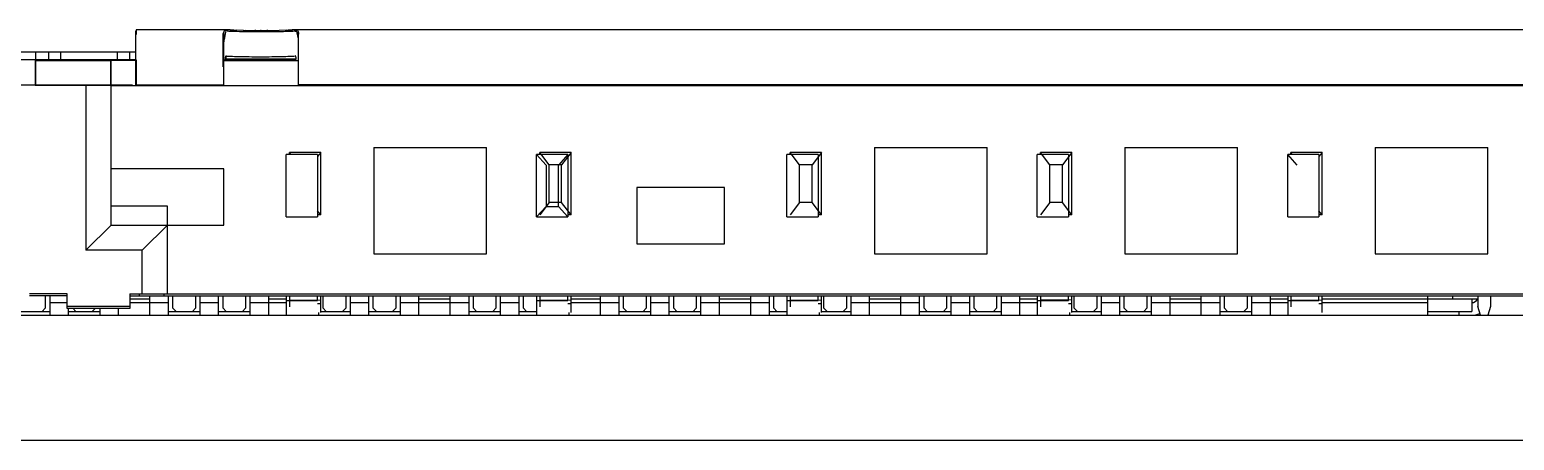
# Model space of a CAD drawing. Header units: millimetres. Extents: x 0 to 594, y 0 to 420.
# Drawn here: x 150.44 to 162.3, y 88.69 to 91.97 of the extents above; entities that cross this region are included whole.
import ezdxf

# ---------------------------------------------------------------- set-up
doc = ezdxf.new("R2010")
doc.units = ezdxf.units.MM
doc.header["$LTSCALE"] = 32.67
doc.layers.get('0').update_dxf_attribs({"linetype": 'CONTINUOUS'})

msp = doc.modelspace()

# ---------------------------------------------------------------- linework, layer by layer
at = {"color": 7, "linetype": 'CONTINUOUS'}
for p, q in [((151.286, 91.961), (151.286, 91.527)), ((151.291, 91.961), (151.286, 91.961)), ((151.291, 91.973), (151.291, 91.934)), ((152.016, 91.973), (151.291, 91.973)), ((151.986, 91.677), (151.986, 91.927)), ((151.991, 91.533), (151.991, 91.938)), ((152.012, 91.963), (152.014, 91.967)), ((152.043, 91.971), (152.02, 91.973)), ((152.021, 91.973), (152.022, 91.973)), ((152.022, 91.973), (152.022, 91.961)), ((152.044, 91.971), (152.022, 91.973)), ((152.072, 91.97), (152.069, 91.97)), ((152.148, 91.968), (152.092, 91.969)), ((152.148, 91.968), (152.092, 91.969)), ((152.244, 91.967), (152.24, 91.967)), ((152.247, 91.966), (152.24, 91.966)), ((152.248, 91.966), (152.244, 91.967)), ((152.291, 91.966), (152.286, 91.966)), ((152.291, 91.955), (152.286, 91.955)), ((152.339, 91.967), (152.335, 91.966)), ((152.343, 91.966), (152.335, 91.966)), ((152.342, 91.967), (152.339, 91.967)), ((152.491, 91.969), (152.435, 91.968)), ((152.491, 91.969), (152.435, 91.968)), ((152.511, 91.97), (152.507, 91.97)), ((152.514, 91.97), (152.511, 91.97)), ((152.561, 91.973), (152.539, 91.972)), ((152.562, 91.973), (152.54, 91.972)), ((152.561, 91.961), (152.561, 91.973)), ((152.561, 91.973), (152.562, 91.973)), ((152.563, 91.961), (152.566, 91.961)), ((170.716, 91.973), (152.566, 91.973)), ((152.569, 91.967), (152.571, 91.963)), ((152.586, 91.927), (152.586, 91.527)), ((149.791, 91.797), (151.286, 91.797)), ((150.491, 91.533), (150.491, 91.797)), ((150.591, 91.797), (150.591, 91.733)), ((150.691, 91.733), (150.691, 91.797)), ((151.141, 91.797), (151.141, 91.733)), ((151.241, 91.733), (151.241, 91.797)), ((151.284, 91.733), (149.791, 91.733)), ((150.486, 91.727), (150.486, 91.527)), ((150.486, 91.727), (151.086, 91.727)), ((151.086, 91.727), (151.086, 91.527)), ((151.091, 90.413), (151.091, 91.733)), ((151.286, 91.727), (151.091, 91.727)), ((151.291, 91.733), (151.291, 91.533)), ((151.986, 91.733), (151.991, 91.733)), ((151.991, 91.733), (152.003, 91.733)), ((151.991, 91.727), (152.584, 91.727)), ((152.005, 91.755), (152.004, 91.752)), ((152.004, 91.736), (152.005, 91.733)), ((152.011, 91.764), (152.009, 91.763)), ((152.563, 91.733), (152.009, 91.733)), ((152.009, 91.733), (152.016, 91.733)), ((152.566, 91.737), (152.012, 91.737)), ((152.566, 91.764), (152.562, 91.764)), ((152.567, 91.733), (152.568, 91.736)), ((150.291, 91.533), (150.488, 91.533)), ((151.086, 91.527), (150.486, 91.527)), ((150.491, 91.533), (151.262, 91.533)), ((150.891, 91.527), (150.891, 90.213)), ((151.091, 91.527), (172.145, 91.527)), ((151.291, 91.533), (151.991, 91.533)), ((151.986, 91.527), (151.986, 91.533)), ((170.691, 91.533), (152.591, 91.533)), ((152.491, 90.477), (152.491, 90.977)), ((152.741, 90.977), (152.491, 90.977)), ((152.516, 90.976), (152.516, 90.993)), ((152.528, 90.977), (152.516, 90.993)), ((152.766, 90.993), (152.516, 90.993)), ((152.766, 90.993), (152.741, 90.96)), ((152.741, 90.977), (152.741, 90.477)), ((152.766, 90.493), (152.766, 90.993)), ((153.191, 91.033), (153.191, 90.183)), ((153.191, 91.033), (154.091, 91.033)), ((154.091, 90.183), (154.091, 91.033)), ((154.491, 90.477), (154.491, 90.977)), ((154.741, 90.977), (154.491, 90.977)), ((154.566, 90.892), (154.491, 90.976)), ((154.516, 90.976), (154.516, 90.993)), ((154.591, 90.893), (154.516, 90.993)), ((154.766, 90.993), (154.516, 90.993)), ((154.741, 90.976), (154.666, 90.892)), ((154.766, 90.993), (154.691, 90.893)), ((154.741, 90.977), (154.741, 90.477)), ((154.766, 90.493), (154.766, 90.993)), ((156.491, 90.477), (156.491, 90.977)), ((156.741, 90.977), (156.491, 90.977)), ((156.516, 90.976), (156.516, 90.993)), ((156.591, 90.893), (156.516, 90.993)), ((156.766, 90.993), (156.516, 90.993)), ((156.766, 90.993), (156.691, 90.893)), ((156.741, 90.977), (156.741, 90.477)), ((156.766, 90.493), (156.766, 90.993)), ((157.191, 91.033), (157.191, 90.183)), ((157.191, 91.033), (158.091, 91.033)), ((158.091, 90.183), (158.091, 91.033)), ((158.491, 90.477), (158.491, 90.977)), ((158.741, 90.977), (158.491, 90.977)), ((158.516, 90.976), (158.516, 90.993)), ((158.591, 90.893), (158.516, 90.993)), ((158.766, 90.993), (158.516, 90.993)), ((158.766, 90.993), (158.691, 90.893)), ((158.741, 90.977), (158.741, 90.477)), ((158.766, 90.493), (158.766, 90.993)), ((159.191, 91.033), (159.191, 90.183)), ((159.191, 91.033), (160.091, 91.033)), ((160.091, 90.183), (160.091, 91.033)), ((160.491, 90.477), (160.491, 90.977)), ((160.741, 90.977), (160.491, 90.977)), ((160.566, 90.892), (160.491, 90.976)), ((160.516, 90.976), (160.516, 90.993)), ((160.528, 90.977), (160.516, 90.993)), ((160.766, 90.993), (160.516, 90.993)), ((160.766, 90.993), (160.741, 90.96)), ((160.741, 90.977), (160.741, 90.477)), ((160.766, 90.493), (160.766, 90.993)), ((161.191, 91.033), (161.191, 90.183)), ((161.191, 91.033), (162.091, 91.033)), ((162.091, 90.183), (162.091, 91.033)), ((151.991, 90.863), (151.091, 90.863)), ((151.991, 90.413), (151.991, 90.863)), ((154.566, 90.892), (154.566, 90.562)), ((154.591, 90.593), (154.591, 90.893)), ((154.691, 90.893), (154.591, 90.893)), ((154.666, 90.562), (154.666, 90.892)), ((154.691, 90.593), (154.691, 90.893)), ((156.591, 90.593), (156.591, 90.893)), ((156.691, 90.893), (156.591, 90.893)), ((156.691, 90.593), (156.691, 90.893)), ((158.591, 90.593), (158.591, 90.893)), ((158.691, 90.893), (158.591, 90.893)), ((158.691, 90.593), (158.691, 90.893)), ((155.291, 90.713), (155.291, 90.263)), ((155.991, 90.713), (155.291, 90.713)), ((155.991, 90.263), (155.991, 90.713)), ((151.541, 90.563), (151.091, 90.563)), ((151.541, 89.863), (151.541, 90.563)), ((152.766, 90.493), (152.741, 90.527)), ((152.766, 90.493), (152.741, 90.493)), ((154.491, 90.478), (154.566, 90.562)), ((154.591, 90.593), (154.516, 90.493)), ((154.566, 90.562), (154.666, 90.562)), ((154.691, 90.593), (154.591, 90.593)), ((154.666, 90.562), (154.741, 90.478)), ((154.766, 90.493), (154.691, 90.593)), ((154.766, 90.493), (154.741, 90.493)), ((156.591, 90.593), (156.516, 90.493)), ((156.691, 90.593), (156.591, 90.593)), ((156.766, 90.493), (156.691, 90.593)), ((156.766, 90.493), (156.741, 90.493)), ((158.591, 90.593), (158.516, 90.493)), ((158.691, 90.593), (158.591, 90.593)), ((158.766, 90.493), (158.691, 90.593)), ((158.766, 90.493), (158.741, 90.493)), ((160.766, 90.493), (160.741, 90.527)), ((160.766, 90.493), (160.741, 90.493)), ((150.891, 90.213), (151.091, 90.413)), ((151.091, 90.413), (151.991, 90.413)), ((151.341, 90.213), (151.541, 90.413)), ((152.491, 90.477), (152.741, 90.477)), ((154.491, 90.477), (154.741, 90.477)), ((156.491, 90.477), (156.741, 90.477)), ((158.491, 90.477), (158.741, 90.477)), ((160.491, 90.477), (160.741, 90.477)), ((155.291, 90.263), (155.991, 90.263)), ((151.341, 90.213), (150.891, 90.213)), ((151.341, 89.863), (151.341, 90.213)), ((153.191, 90.183), (154.091, 90.183)), ((157.191, 90.183), (158.091, 90.183)), ((159.191, 90.183), (160.091, 90.183)), ((161.191, 90.183), (162.091, 90.183)), ((150.741, 89.863), (150.441, 89.863)), ((150.741, 89.847), (150.441, 89.847)), ((150.566, 89.847), (150.566, 89.748)), ((150.601, 89.847), (150.601, 89.693)), ((150.601, 89.793), (150.741, 89.793)), ((150.741, 89.747), (150.741, 89.863)), ((151.241, 89.863), (151.241, 89.747)), ((151.241, 89.863), (171.716, 89.863)), ((151.241, 89.847), (171.991, 89.847)), ((151.241, 89.793), (151.551, 89.793)), ((151.316, 89.863), (151.316, 89.847)), ((151.401, 89.693), (151.401, 89.847)), ((151.516, 89.847), (151.516, 89.863)), ((151.551, 89.693), (151.551, 89.847)), ((151.586, 89.748), (151.586, 89.847)), ((151.766, 89.847), (151.766, 89.748)), ((151.801, 89.847), (151.801, 89.693)), ((151.801, 89.793), (151.951, 89.793)), ((151.951, 89.693), (151.951, 89.847)), ((151.986, 89.748), (151.986, 89.847)), ((152.166, 89.847), (152.166, 89.748)), ((152.201, 89.847), (152.201, 89.693)), ((152.201, 89.793), (152.491, 89.793)), ((152.351, 89.693), (152.351, 89.847)), ((152.491, 89.847), (152.491, 89.693)), ((152.516, 89.847), (152.516, 89.76)), ((152.741, 89.811), (152.741, 89.847)), ((152.766, 89.713), (152.766, 89.847)), ((152.786, 89.748), (152.786, 89.847)), ((152.966, 89.847), (152.966, 89.748)), ((153.001, 89.847), (153.001, 89.693)), ((153.001, 89.793), (153.151, 89.793)), ((153.151, 89.693), (153.151, 89.847)), ((153.186, 89.748), (153.186, 89.847)), ((153.366, 89.847), (153.366, 89.748)), ((153.401, 89.847), (153.401, 89.693)), ((153.401, 89.793), (153.951, 89.793)), ((153.551, 89.693), (153.551, 89.847)), ((153.801, 89.693), (153.801, 89.847)), ((153.951, 89.693), (153.951, 89.847)), ((153.986, 89.748), (153.986, 89.847)), ((154.166, 89.847), (154.166, 89.748)), ((154.201, 89.847), (154.201, 89.693)), ((154.201, 89.793), (154.351, 89.793)), ((154.351, 89.693), (154.351, 89.847)), ((154.386, 89.748), (154.386, 89.847)), ((154.491, 89.847), (154.491, 89.693)), ((154.516, 89.847), (154.516, 89.76)), ((154.741, 89.811), (154.741, 89.847)), ((154.766, 89.713), (154.766, 89.847)), ((154.766, 89.793), (155.151, 89.793)), ((155.001, 89.693), (155.001, 89.847)), ((155.151, 89.693), (155.151, 89.847)), ((155.186, 89.748), (155.186, 89.847)), ((155.366, 89.847), (155.366, 89.748)), ((155.401, 89.847), (155.401, 89.693)), ((155.401, 89.793), (155.551, 89.793)), ((155.551, 89.693), (155.551, 89.847)), ((155.586, 89.748), (155.586, 89.847)), ((155.766, 89.847), (155.766, 89.748)), ((155.801, 89.847), (155.801, 89.693)), ((155.801, 89.793), (156.351, 89.793)), ((155.951, 89.693), (155.951, 89.847)), ((156.201, 89.693), (156.201, 89.847)), ((156.351, 89.693), (156.351, 89.847)), ((156.386, 89.748), (156.386, 89.847)), ((156.491, 89.847), (156.491, 89.693)), ((156.516, 89.847), (156.516, 89.76)), ((156.741, 89.811), (156.741, 89.847)), ((156.766, 89.713), (156.766, 89.847)), ((156.786, 89.748), (156.786, 89.847)), ((156.966, 89.847), (156.966, 89.748)), ((157.001, 89.847), (157.001, 89.693)), ((157.001, 89.793), (157.551, 89.793)), ((157.151, 89.693), (157.151, 89.847)), ((157.401, 89.693), (157.401, 89.847)), ((157.551, 89.693), (157.551, 89.847)), ((157.586, 89.748), (157.586, 89.847)), ((157.766, 89.847), (157.766, 89.748)), ((157.801, 89.847), (157.801, 89.693)), ((157.801, 89.793), (157.951, 89.793)), ((157.951, 89.693), (157.951, 89.847)), ((157.986, 89.748), (157.986, 89.847)), ((158.166, 89.847), (158.166, 89.748)), ((158.201, 89.847), (158.201, 89.693)), ((158.201, 89.793), (158.491, 89.793)), ((158.351, 89.693), (158.351, 89.847)), ((158.491, 89.847), (158.491, 89.693)), ((158.516, 89.847), (158.516, 89.76)), ((158.741, 89.811), (158.741, 89.847)), ((158.766, 89.713), (158.766, 89.847)), ((158.786, 89.748), (158.786, 89.847)), ((158.966, 89.847), (158.966, 89.748)), ((159.001, 89.847), (159.001, 89.693)), ((159.001, 89.793), (159.151, 89.793)), ((159.151, 89.693), (159.151, 89.847)), ((159.186, 89.748), (159.186, 89.847)), ((159.366, 89.847), (159.366, 89.748)), ((159.401, 89.847), (159.401, 89.693)), ((159.401, 89.793), (159.951, 89.793)), ((159.551, 89.693), (159.551, 89.847)), ((159.801, 89.693), (159.801, 89.847)), ((159.951, 89.693), (159.951, 89.847)), ((159.986, 89.748), (159.986, 89.847)), ((160.166, 89.847), (160.166, 89.748)), ((160.201, 89.847), (160.201, 89.693)), ((160.201, 89.793), (160.491, 89.793)), ((160.351, 89.847), (160.351, 89.693)), ((160.491, 89.847), (160.491, 89.693)), ((160.516, 89.847), (160.516, 89.76)), ((160.741, 89.811), (160.741, 89.847)), ((160.766, 89.713), (160.766, 89.847)), ((160.766, 89.793), (161.611, 89.793)), ((161.611, 89.693), (161.611, 89.847)), ((161.611, 89.823), (162.011, 89.823)), ((161.811, 89.823), (161.811, 89.847)), ((161.961, 89.823), (161.961, 89.723)), ((162.011, 89.847), (162.011, 89.763)), ((162.111, 89.847), (162.111, 89.763)), ((140.85, 89.693), (368.141, 89.693)), ((150.351, 89.723), (150.601, 89.723)), ((150.566, 89.748), (150.541, 89.723)), ((151.241, 89.763), (150.741, 89.763)), ((151.241, 89.747), (150.741, 89.747)), ((150.751, 89.693), (150.751, 89.747)), ((150.751, 89.723), (151.001, 89.723)), ((150.811, 89.723), (150.786, 89.748)), ((150.966, 89.748), (150.941, 89.723)), ((151.001, 89.747), (151.001, 89.693)), ((151.151, 89.693), (151.151, 89.747)), ((151.551, 89.723), (151.801, 89.723)), ((151.611, 89.723), (151.586, 89.748)), ((151.766, 89.748), (151.741, 89.723)), ((151.951, 89.723), (152.201, 89.723)), ((152.011, 89.723), (151.986, 89.748)), ((152.166, 89.748), (152.141, 89.723)), ((152.751, 89.693), (152.751, 89.713)), ((152.766, 89.723), (153.001, 89.723)), ((152.811, 89.723), (152.786, 89.748)), ((152.966, 89.748), (152.941, 89.723)), ((153.151, 89.723), (153.401, 89.723)), ((153.211, 89.723), (153.186, 89.748)), ((153.366, 89.748), (153.341, 89.723)), ((153.951, 89.723), (154.201, 89.723)), ((154.011, 89.723), (153.986, 89.748)), ((154.166, 89.748), (154.141, 89.723)), ((154.351, 89.723), (154.491, 89.723)), ((154.411, 89.723), (154.386, 89.748)), ((154.751, 89.693), (154.751, 89.713)), ((155.151, 89.723), (155.401, 89.723)), ((155.211, 89.723), (155.186, 89.748)), ((155.366, 89.748), (155.341, 89.723)), ((155.551, 89.723), (155.801, 89.723)), ((155.611, 89.723), (155.586, 89.748)), ((155.766, 89.748), (155.741, 89.723)), ((156.351, 89.723), (156.491, 89.723)), ((156.411, 89.723), (156.386, 89.748)), ((156.751, 89.693), (156.751, 89.713)), ((156.766, 89.723), (157.001, 89.723)), ((156.811, 89.723), (156.786, 89.748)), ((156.966, 89.748), (156.941, 89.723)), ((157.551, 89.723), (157.801, 89.723)), ((157.611, 89.723), (157.586, 89.748)), ((157.766, 89.748), (157.741, 89.723)), ((157.951, 89.723), (158.201, 89.723)), ((158.011, 89.723), (157.986, 89.748)), ((158.166, 89.748), (158.141, 89.723)), ((158.751, 89.693), (158.751, 89.713)), ((158.766, 89.723), (159.001, 89.723)), ((158.811, 89.723), (158.786, 89.748)), ((158.966, 89.748), (158.941, 89.723)), ((159.151, 89.723), (159.401, 89.723)), ((159.211, 89.723), (159.186, 89.748)), ((159.366, 89.748), (159.341, 89.723)), ((159.951, 89.723), (160.201, 89.723)), ((160.011, 89.723), (159.986, 89.748)), ((160.166, 89.748), (160.141, 89.723)), ((161.611, 89.723), (161.961, 89.723)), ((161.861, 89.693), (161.861, 89.723)), ((162.031, 89.693), (162.011, 89.763)), ((162.111, 89.763), (162.091, 89.693)), ((134.841, 88.693), (368.141, 88.693))]:
    msp.add_line(p, q, dxfattribs=at)
at = {"color": 9, "linetype": 'CONTINUOUS'}
for p, q in [((151.241, 89.823), (151.401, 89.823)), ((152.351, 89.823), (152.491, 89.823)), ((152.491, 89.811), (152.741, 89.811)), ((152.516, 89.814), (152.766, 89.813)), ((152.741, 89.785), (152.766, 89.785)), ((153.551, 89.823), (153.801, 89.823)), ((154.491, 89.811), (154.741, 89.811)), ((154.516, 89.814), (154.766, 89.813)), ((154.741, 89.785), (154.766, 89.785)), ((154.766, 89.823), (155.001, 89.823)), ((155.951, 89.823), (156.201, 89.823)), ((156.491, 89.811), (156.741, 89.811)), ((156.516, 89.814), (156.766, 89.813)), ((156.741, 89.785), (156.766, 89.785)), ((157.151, 89.823), (157.401, 89.823)), ((158.351, 89.823), (158.491, 89.823)), ((158.491, 89.811), (158.741, 89.811)), ((158.766, 89.813), (158.516, 89.814)), ((158.741, 89.785), (158.766, 89.785)), ((159.551, 89.823), (159.801, 89.823)), ((160.351, 89.823), (160.491, 89.823)), ((160.491, 89.811), (160.741, 89.811)), ((160.516, 89.814), (160.766, 89.813)), ((160.741, 89.785), (160.766, 89.785)), ((160.766, 89.823), (161.611, 89.823))]:
    msp.add_line(p, q, dxfattribs=at)
at = {"color": 7, "linetype": 'CONTINUOUS'}
for centre, radius, start, end in [((152.153, 93.921), 1.952, 266.7885, 267.6098), ((152.151, 93.825), 1.856, 266.7076, 267.4716), ((152.19, 94.824), 2.856, 267.6087, 268.0247), ((152.191, 94.759), 2.792, 267.5408, 267.9603), ((152.263, 97.393), 5.426, 268.7909, 268.9358), ((152.263, 97.237), 5.271, 268.7449, 268.8936), ((152.285, 98.509), 6.542, 268.9173, 269.606), ((152.285, 98.766), 6.8, 268.9587, 269.6198), ((152.291, 99.36), 7.394, 269.6594, 269.9619), ((152.291, 99.607), 7.64, 269.6727, 270.3276), ((152.291, 99.36), 7.394, 269.9996, 270.3406), ((152.301, 98.477), 6.511, 270.3652, 271.0571), ((152.302, 98.226), 6.26, 270.3777, 271.0992), ((152.32, 97.392), 5.426, 271.0656, 271.2083), ((152.32, 97.237), 5.271, 271.1075, 271.2539), ((152.397, 94.627), 2.659, 272.0345, 272.4674), ((152.392, 94.838), 2.87, 271.9793, 272.2996), ((152.439, 93.733), 1.764, 272.3446, 273.2819), ((152.44, 93.662), 1.694, 272.4922, 273.3558), ((152.059, 92.36), 0.598, 265.3825, 265.7721), ((152.066, 92.458), 0.697, 265.7656, 265.898), ((152.072, 92.533), 0.772, 265.8993, 266.1029), ((161.961, 89.843), 0.05, 270, 336.4218), ((161.961, 89.843), 0.15, 270, 294.7879)]:
    msp.add_arc(centre, radius, start, end, dxfattribs=at)
for points, knots in [([(151.986, 91.927), (151.986, 91.93), (151.987, 91.941), (151.99, 91.953), (151.997, 91.957)], [0, 0, 0, 0, 0.320911, 1, 1, 1, 1]), ([(151.991, 91.938), (151.991, 91.94), (151.992, 91.948), (151.993, 91.957), (151.996, 91.962)], [0, 0, 0, 0, 0.293876, 1, 1, 1, 1]), ([(151.996, 91.962), (151.996, 91.963), (151.999, 91.968), (152.004, 91.971), (152.007, 91.972)], [0, 0, 0, 0, 0.262857, 1, 1, 1, 1]), ([(151.999, 91.909), (152.001, 91.92), (152.004, 91.938), (152.009, 91.956), (152.012, 91.963)], [0, 0, 0, 0, 0.591508, 1, 1, 1, 1]), ([(152.007, 91.972), (152.009, 91.973), (152.013, 91.973), (152.016, 91.973), (152.016, 91.973)], [0, 0, 0, 0, 0.732648, 1, 1, 1, 1]), ([(152.014, 91.967), (152.015, 91.968), (152.016, 91.97), (152.017, 91.972), (152.018, 91.972)], [0, 0, 0, 0, 0.304339, 1, 1, 1, 1]), ([(152.056, 91.959), (152.052, 91.959), (152.04, 91.959), (152.027, 91.96), (152.018, 91.961)], [0, 0, 0, 0, 0.283031, 1, 1, 1, 1]), ([(152.286, 91.955), (152.265, 91.955), (152.188, 91.956), (152.111, 91.957), (152.056, 91.959)], [0, 0, 0, 0, 0.282728, 1, 1, 1, 1]), ([(152.517, 91.959), (152.501, 91.958), (152.426, 91.956), (152.351, 91.955), (152.291, 91.955)], [0, 0, 0, 0, 0.205127, 1, 1, 1, 1]), ([(152.563, 91.961), (152.56, 91.961), (152.544, 91.96), (152.529, 91.959), (152.517, 91.959)], [0, 0, 0, 0, 0.203912, 1, 1, 1, 1]), ([(152.562, 91.973), (152.563, 91.973), (152.566, 91.972), (152.567, 91.969), (152.569, 91.967)], [0, 0, 0, 0, 0.18298, 1, 1, 1, 1]), ([(152.563, 91.961), (152.564, 91.961), (152.569, 91.961), (152.573, 91.959), (152.576, 91.957)], [0, 0, 0, 0, 0.276879, 1, 1, 1, 1]), ([(152.587, 91.962), (152.585, 91.965), (152.579, 91.972), (152.571, 91.973), (152.566, 91.973)], [0, 0, 0, 0, 0.477608, 1, 1, 1, 1]), ([(152.571, 91.963), (152.571, 91.961), (152.573, 91.956), (152.575, 91.95), (152.576, 91.945)], [0, 0, 0, 0, 0.211038, 1, 1, 1, 1]), ([(152.576, 91.957), (152.577, 91.957), (152.581, 91.954), (152.583, 91.949), (152.584, 91.946)], [0, 0, 0, 0, 0.234534, 1, 1, 1, 1]), ([(152.576, 91.945), (152.577, 91.943), (152.58, 91.93), (152.582, 91.918), (152.584, 91.909)], [0, 0, 0, 0, 0.216771, 1, 1, 1, 1]), ([(152.586, 91.938), (152.586, 91.937), (152.586, 91.933), (152.586, 91.93), (152.586, 91.927)], [0, 0, 0, 0, 0.234, 1, 1, 1, 1]), ([(152.591, 91.938), (152.591, 91.94), (152.591, 91.948), (152.59, 91.957), (152.587, 91.962)], [0, 0, 0, 0, 0.293926, 1, 1, 1, 1]), ([(151.991, 91.861), (151.992, 91.865), (151.994, 91.881), (151.997, 91.897), (151.999, 91.909)], [0, 0, 0, 0, 0.267998, 1, 1, 1, 1]), ([(152.009, 91.763), (152.009, 91.763), (152.006, 91.761), (152.005, 91.758), (152.005, 91.755)], [0, 0, 0, 0, 0.182419, 1, 1, 1, 1]), ([(152.007, 91.73), (152.007, 91.729), (152.008, 91.728), (152.01, 91.727), (152.011, 91.727)], [0, 0, 0, 0, 0.301946, 1, 1, 1, 1]), ([(152.009, 91.743), (152.01, 91.742), (152.01, 91.74), (152.011, 91.738), (152.012, 91.736)], [0, 0, 0, 0, 0.28682, 1, 1, 1, 1]), ([(152.012, 91.736), (152.012, 91.736), (152.013, 91.734), (152.015, 91.733), (152.016, 91.733)], [0, 0, 0, 0, 0.302073, 1, 1, 1, 1]), ([(152.019, 91.763), (152.058, 91.76), (152.15, 91.758), (152.295, 91.757), (152.423, 91.758), (152.512, 91.761), (152.547, 91.762), (152.562, 91.764)], [0, 0, 0, 0, 0.211621, 0.510431, 0.803584, 0.918684, 1, 1, 1, 1]), ([(152.566, 91.761), (152.565, 91.762), (152.565, 91.763), (152.563, 91.764), (152.562, 91.764)], [0, 0, 0, 0, 0.300973, 1, 1, 1, 1]), ([(152.562, 91.727), (152.563, 91.727), (152.565, 91.728), (152.567, 91.731), (152.567, 91.733)], [0, 0, 0, 0, 0.192068, 1, 1, 1, 1]), ([(152.568, 91.755), (152.568, 91.755), (152.568, 91.758), (152.567, 91.76), (152.566, 91.761)], [0, 0, 0, 0, 0.289843, 1, 1, 1, 1])]:
    msp.add_open_spline(points, degree=3, knots=knots, dxfattribs=at)
for points in [[(152.018, 91.972), (152.019, 91.973), (152.02, 91.973), (152.021, 91.973)], [(152.584, 91.946), (152.585, 91.943), (152.585, 91.941), (152.586, 91.938)], [(152.004, 91.752), (152.004, 91.75), (152.004, 91.748), (152.004, 91.745)], [(152.004, 91.745), (152.004, 91.742), (152.004, 91.739), (152.004, 91.736)], [(152.005, 91.733), (152.006, 91.732), (152.006, 91.731), (152.007, 91.73)], [(152.009, 91.761), (152.009, 91.759), (152.009, 91.756), (152.009, 91.753)], [(152.009, 91.753), (152.009, 91.75), (152.009, 91.746), (152.009, 91.743)], [(152.569, 91.745), (152.569, 91.748), (152.569, 91.752), (152.568, 91.755)], [(152.568, 91.736), (152.569, 91.739), (152.569, 91.742), (152.569, 91.745)]]:
    msp.add_open_spline(points, degree=3, dxfattribs=at)

doc.saveas('drawing.dxf')
